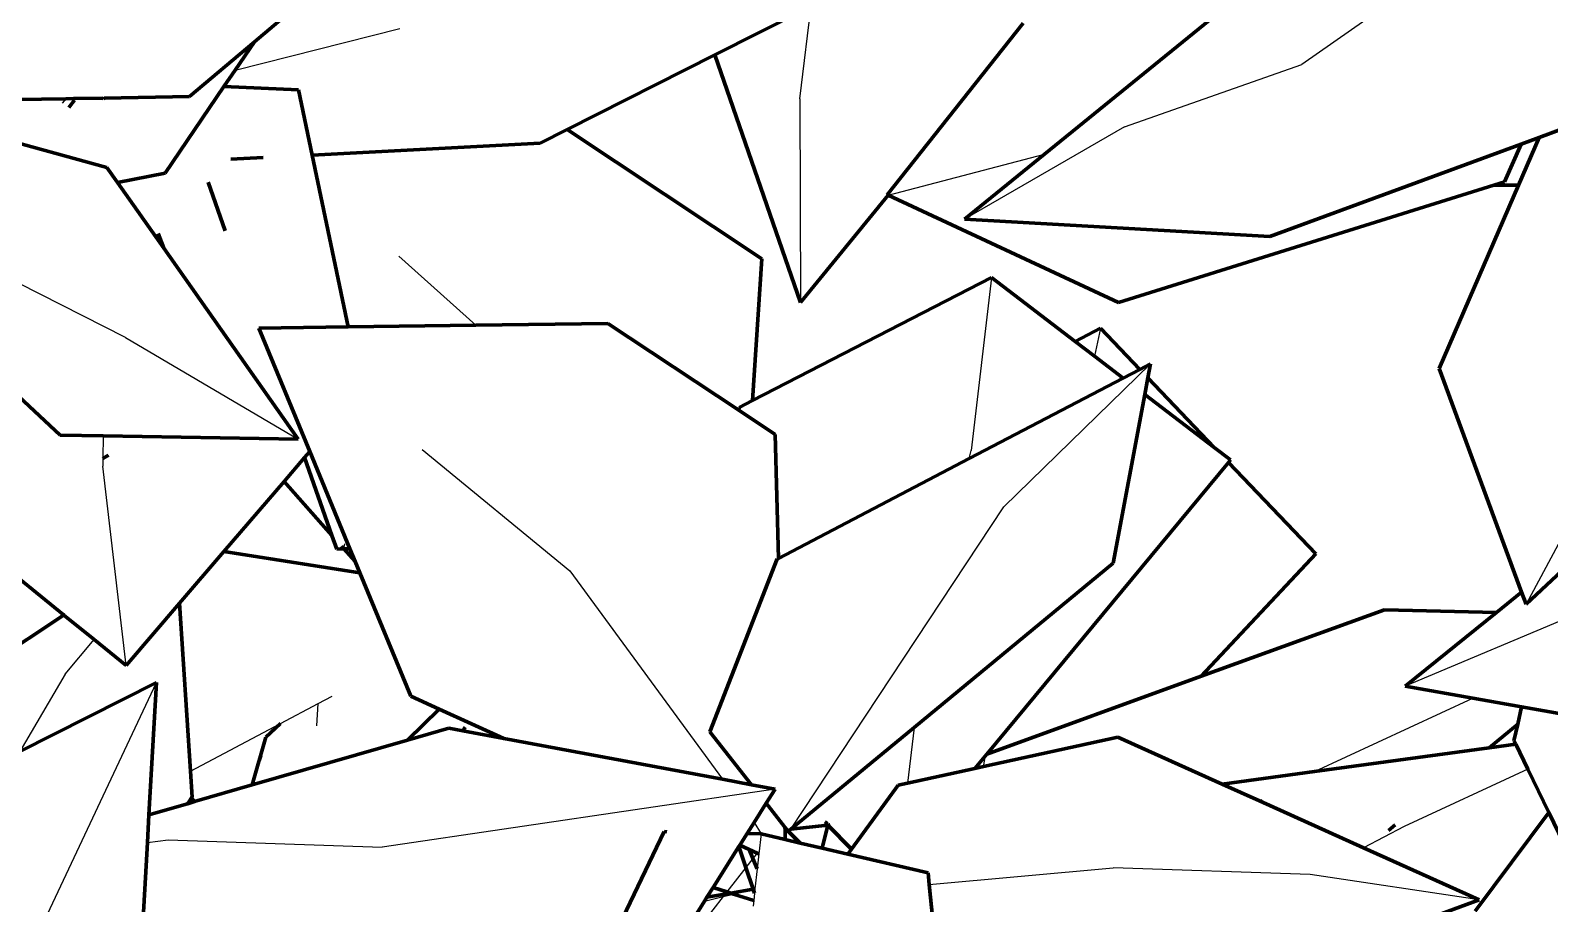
# Model space of a CAD drawing. Header units: millimetres. Extents: x 4307 to 31003, y 2809 to 20009.
# Drawn here: x 7540.7 to 7598.8, y 8101.1 to 8134.5 of the extents above; entities that cross this region are included whole.
import ezdxf

# ---------------------------------------------------------------- set-up
doc = ezdxf.new("R2010")
doc.units = ezdxf.units.MM
doc.layers.add('ProfileEdges', color=7, linetype='Continuous')

msp = doc.modelspace()

# ---------------------------------------------------------------- linework, layer by layer
for p, q in [((7570.132, 8131.91), (7571.135, 8140.199)), ((7598.662, 8139.75), (7589.319, 8133.229)), ((7548.536, 8133.011), (7554.831, 8134.606)), ((7582.534, 8130.843), (7589.319, 8133.229)), ((7542.065, 8131.915), (7541.929, 8131.742)), ((7570.132, 8131.91), (7570.155, 8124.129)), ((7582.534, 8130.843), (7576.422, 8127.313)), ((7544.341, 8122.789), (7530.628, 8129.741)), ((7573.503, 8128.229), (7579.475, 8129.795)), ((7554.796, 8125.901), (7557.738, 8123.253)), ((7577.452, 8125.082), (7576.676, 8118.464)), ((7544.341, 8122.789), (7550.947, 8118.897)), ((7581.619, 8123.142), (7581.392, 8122.074)), ((7577.932, 8116.31), (7583.531, 8121.775)), ((7543.494, 8119.019), (7543.483, 8118.157)), ((7543.483, 8118.157), (7543.48, 8117.869)), ((7555.69, 8118.496), (7561.338, 8113.865)), ((7576.598, 8118.154), (7576.676, 8118.464)), ((7544.365, 8110.238), (7543.48, 8117.869)), ((7600.68, 8117.79), (7597.893, 8112.583)), ((7611.314, 8117.016), (7593.265, 8109.457)), ((7569.779, 8103.983), (7577.932, 8116.31)), ((7552.691, 8114.705), (7552.726, 8114.888)), ((7561.338, 8113.865), (7567.169, 8105.889)), ((7542.04, 8109.912), (7543.141, 8111.235)), ((7542.04, 8109.912), (7540.306, 8106.952)), ((7537.809, 8093.196), (7545.527, 8109.587)), ((7550.268, 8108.023), (7551.711, 8108.786)), ((7551.662, 8107.933), (7551.711, 8108.786)), ((7551.711, 8108.786), (7552.246, 8109.069)), ((7589.81, 8106.188), (7595.851, 8108.994)), ((7546.827, 8106.205), (7550.268, 8108.023)), ((7574.497, 8107.872), (7574.249, 8105.743)), ((7549.189, 8105.672), (7549.571, 8106.783)), ((7577.148, 8106.376), (7577.204, 8106.649)), ((7597.962, 8106.276), (7593.232, 8104.079)), ((7569.181, 8105.512), (7554.152, 8103.289)), ((7587.697, 8105.062), (7587.8, 8105.122)), ((7568.377, 8104.236), (7568.652, 8103.8)), ((7593.232, 8104.079), (7591.683, 8103.27)), ((7545.182, 8103.47), (7545.976, 8103.579)), ((7545.976, 8103.579), (7554.152, 8103.289)), ((7568.652, 8103.8), (7568.565, 8103.036)), ((7568.333, 8102.863), (7568.064, 8102.519)), ((7568.493, 8103.068), (7568.333, 8102.863)), ((7568.565, 8103.036), (7568.5, 8102.471)), ((7568.064, 8102.519), (7567.332, 8101.583)), ((7568.5, 8102.471), (7568.412, 8101.699)), ((7575.075, 8101.862), (7582.101, 8102.506)), ((7589.641, 8102.249), (7582.101, 8102.506)), ((7596.101, 8101.283), (7589.641, 8102.249)), ((7567.594, 8101.501), (7568.345, 8101.683)), ((7568.412, 8101.699), (7568.394, 8101.539)), ((7567.191, 8101.403), (7566.399, 8100.39)), ((7566.484, 8101.231), (7567.191, 8101.403)), ((7567.191, 8101.403), (7567.594, 8101.501)), ((7567.265, 8101.498), (7567.191, 8101.403)), ((7567.332, 8101.583), (7567.265, 8101.498)), ((7568.362, 8101.26), (7568.337, 8101.038)), ((7568.394, 8101.539), (7568.362, 8101.26))]:
    msp.add_line(p, q)
at = {"layer": 'ProfileEdges', "lineweight": 211}
for p, q in [((7589.112, 8137.63), (7579.475, 8129.795)), ((7549.275, 8134.097), (7551.94, 8136.354)), ((7566.878, 8133.593), (7570.24, 8135.293)), ((7578.66, 8134.808), (7573.465, 8128.247)), ((7546.792, 8131.995), (7549.275, 8134.097)), ((7548.536, 8133.011), (7549.275, 8134.097)), ((7561.232, 8130.738), (7566.878, 8133.593)), ((7566.878, 8133.593), (7570.155, 8124.129)), ((7548.107, 8132.381), (7548.536, 8133.011)), ((7528.838, 8131.691), (7542.065, 8131.915)), ((7542.065, 8131.915), (7542.352, 8131.92)), ((7542.352, 8131.92), (7543.466, 8131.939)), ((7542.352, 8131.92), (7542.401, 8131.86)), ((7543.466, 8131.939), (7543.456, 8131.909)), ((7543.466, 8131.939), (7543.499, 8131.91)), ((7543.499, 8131.91), (7543.534, 8131.94)), ((7543.534, 8131.94), (7546.792, 8131.995)), ((7545.857, 8129.073), (7548.107, 8132.381)), ((7550.957, 8132.253), (7548.107, 8132.381)), ((7551.481, 8129.763), (7550.957, 8132.253)), ((7543.637, 8129.29), (7535.955, 8131.399)), ((7542.401, 8131.86), (7542.175, 8131.575)), ((7560.198, 8130.215), (7561.232, 8130.738)), ((7568.676, 8125.797), (7561.232, 8130.738)), ((7598.389, 8130.433), (7599.385, 8130.799)), ((7551.481, 8129.763), (7560.198, 8130.215)), ((7588.099, 8126.646), (7597.71, 8130.183)), ((7597.064, 8128.741), (7597.71, 8130.183)), ((7598.389, 8130.433), (7597.598, 8128.605)), ((7597.71, 8130.183), (7598.389, 8130.433)), ((7548.369, 8129.602), (7549.613, 8129.666)), ((7552.863, 8123.191), (7551.481, 8129.763)), ((7579.475, 8129.795), (7576.422, 8127.313)), ((7544.045, 8128.711), (7543.637, 8129.29)), ((7544.045, 8128.711), (7545.857, 8129.073)), ((7545.813, 8126.196), (7544.045, 8128.711)), ((7547.509, 8128.721), (7548.158, 8126.868)), ((7582.313, 8124.117), (7596.663, 8128.616)), ((7597.598, 8128.605), (7594.566, 8121.602)), ((7596.663, 8128.616), (7597.064, 8128.741)), ((7596.663, 8128.616), (7597.598, 8128.605)), ((7570.155, 8124.129), (7573.503, 8128.229)), ((7573.465, 8128.247), (7573.503, 8128.229)), ((7573.503, 8128.229), (7582.313, 8124.117)), ((7576.422, 8127.313), (7588.099, 8126.646)), ((7545.813, 8126.196), (7545.598, 8126.763)), ((7550.947, 8118.897), (7545.813, 8126.196)), ((7568.323, 8120.377), (7568.676, 8125.797)), ((7577.452, 8125.082), (7568.323, 8120.377)), ((7580.656, 8122.636), (7577.452, 8125.082)), ((7536.343, 8124.208), (7541.842, 8119.046)), ((7552.863, 8123.191), (7549.441, 8123.148)), ((7557.738, 8123.253), (7552.863, 8123.191)), ((7562.788, 8123.317), (7557.738, 8123.253)), ((7567.795, 8120.002), (7562.788, 8123.317)), ((7549.441, 8123.148), (7551.389, 8118.424)), ((7581.619, 8123.142), (7580.656, 8122.636)), ((7581.392, 8122.074), (7580.656, 8122.636)), ((7583.125, 8121.563), (7581.619, 8123.142)), ((7582.494, 8121.233), (7581.392, 8122.074)), ((7583.125, 8121.563), (7582.494, 8121.233)), ((7583.531, 8121.775), (7583.125, 8121.563)), ((7583.432, 8121.241), (7583.531, 8121.775)), ((7594.566, 8121.602), (7597.721, 8113.049)), ((7582.494, 8121.233), (7576.598, 8118.154)), ((7583.314, 8120.608), (7583.432, 8121.241)), ((7585.966, 8118.584), (7583.432, 8121.241)), ((7568.323, 8120.377), (7567.803, 8120.109)), ((7582.112, 8114.149), (7583.314, 8120.608)), ((7585.966, 8118.584), (7583.314, 8120.608)), ((7567.803, 8120.109), (7567.795, 8120.002)), ((7569.189, 8119.079), (7567.795, 8120.002)), ((7541.842, 8119.046), (7543.494, 8119.019)), ((7543.494, 8119.019), (7550.947, 8118.897)), ((7569.306, 8114.331), (7569.189, 8119.079)), ((7586.597, 8118.102), (7585.966, 8118.584)), ((7543.7, 8118.291), (7543.483, 8118.157)), ((7550.407, 8117.28), (7551.194, 8118.197)), ((7551.194, 8118.197), (7551.389, 8118.424)), ((7551.194, 8118.197), (7552.238, 8115.215)), ((7551.389, 8118.424), (7552.921, 8114.708)), ((7576.598, 8118.154), (7569.306, 8114.331)), ((7577.277, 8106.853), (7586.517, 8118.006)), ((7586.517, 8118.006), (7586.597, 8118.102)), ((7589.852, 8114.507), (7586.517, 8118.006)), ((7548.104, 8114.596), (7550.407, 8117.28)), ((7552.238, 8115.215), (7550.407, 8117.28)), ((7597.893, 8112.583), (7602.147, 8116.564)), ((7552.238, 8115.215), (7552.421, 8114.691)), ((7538.742, 8114.816), (7541.967, 8112.19)), ((7546.415, 8112.627), (7548.104, 8114.596)), ((7553.302, 8113.785), (7548.104, 8114.596)), ((7552.421, 8114.691), (7552.691, 8114.705)), ((7552.691, 8114.705), (7552.6, 8114.807)), ((7552.691, 8114.705), (7552.921, 8114.708)), ((7553.125, 8114.215), (7552.691, 8114.705)), ((7552.921, 8114.708), (7553.125, 8114.215)), ((7585.474, 8109.831), (7589.852, 8114.507)), ((7553.125, 8114.215), (7553.302, 8113.785)), ((7569.257, 8114.32), (7566.689, 8107.701)), ((7569.306, 8114.331), (7569.257, 8114.32)), ((7574.497, 8107.872), (7582.112, 8114.149)), ((7553.302, 8113.785), (7555.249, 8109.064)), ((7597.721, 8113.049), (7596.757, 8112.272)), ((7597.721, 8113.049), (7597.893, 8112.583)), ((7541.965, 8112.153), (7537.054, 8108.916)), ((7541.967, 8112.19), (7541.965, 8112.153)), ((7541.991, 8112.171), (7541.965, 8112.153)), ((7541.967, 8112.19), (7541.991, 8112.171)), ((7541.991, 8112.171), (7543.141, 8111.235)), ((7544.365, 8110.238), (7546.415, 8112.627)), ((7546.827, 8106.205), (7546.415, 8112.627)), ((7592.475, 8112.374), (7585.474, 8109.831)), ((7596.757, 8112.272), (7592.475, 8112.374)), ((7596.757, 8112.272), (7593.265, 8109.457)), ((7543.141, 8111.235), (7544.365, 8110.238)), ((7585.474, 8109.831), (7577.277, 8106.853)), ((7545.527, 8109.587), (7540.306, 8106.952)), ((7545.242, 8104.531), (7545.527, 8109.587)), ((7593.265, 8109.457), (7595.851, 8108.994)), ((7555.249, 8109.064), (7556.335, 8108.572)), ((7595.851, 8108.994), (7597.723, 8108.658)), ((7597.723, 8108.658), (7597.573, 8107.995)), ((7597.723, 8108.658), (7603.326, 8107.655)), ((7555.129, 8107.389), (7556.335, 8108.572)), ((7556.335, 8108.572), (7558.81, 8107.452)), ((7549.708, 8107.503), (7549.189, 8105.672)), ((7550.268, 8108.023), (7549.708, 8107.503)), ((7556.707, 8107.845), (7555.129, 8107.389)), ((7557.248, 8107.744), (7556.707, 8107.845)), ((7557.248, 8107.744), (7557.33, 8107.885)), ((7558.81, 8107.452), (7557.248, 8107.744)), ((7566.689, 8107.701), (7568.282, 8105.68)), ((7569.779, 8103.983), (7574.497, 8107.872)), ((7582.284, 8107.496), (7577.148, 8106.376)), ((7586.269, 8105.704), (7582.284, 8107.496)), ((7596.482, 8107.098), (7597.573, 8107.995)), ((7597.573, 8107.995), (7597.431, 8107.366)), ((7555.129, 8107.389), (7549.189, 8105.672)), ((7567.169, 8105.889), (7558.81, 8107.452)), ((7596.482, 8107.098), (7589.81, 8106.188)), ((7597.495, 8107.236), (7596.482, 8107.098)), ((7597.431, 8107.366), (7597.495, 8107.236)), ((7597.495, 8107.236), (7597.962, 8106.276)), ((7576.822, 8106.305), (7577.277, 8106.853)), ((7577.148, 8106.376), (7576.822, 8106.305)), ((7546.891, 8105.206), (7546.827, 8106.205)), ((7568.282, 8105.68), (7567.169, 8105.889)), ((7574.249, 8105.743), (7573.887, 8105.664)), ((7576.822, 8106.305), (7574.249, 8105.743)), ((7589.81, 8106.188), (7586.269, 8105.704)), ((7597.962, 8106.276), (7598.766, 8104.622)), ((7546.776, 8105.044), (7546.871, 8105.177)), ((7546.871, 8105.177), (7546.891, 8105.206)), ((7546.982, 8105.034), (7546.871, 8105.177)), ((7546.982, 8105.034), (7549.189, 8105.672)), ((7569.181, 8105.512), (7568.282, 8105.68)), ((7568.841, 8104.972), (7569.181, 8105.512)), ((7573.887, 8105.664), (7572.1, 8103.216)), ((7587.697, 8105.062), (7586.269, 8105.704)), ((7546.714, 8104.956), (7545.242, 8104.531)), ((7546.714, 8104.956), (7546.776, 8105.044)), ((7546.982, 8105.034), (7546.714, 8104.956)), ((7546.982, 8105.034), (7546.776, 8105.044)), ((7568.377, 8104.236), (7568.841, 8104.972)), ((7568.841, 8104.972), (7569.559, 8104.061)), ((7591.683, 8103.27), (7587.697, 8105.062)), ((7595.943, 8100.845), (7598.766, 8104.622)), ((7598.766, 8104.622), (7599.533, 8103.043)), ((7545.182, 8103.47), (7545.242, 8104.531)), ((7568.11, 8103.813), (7568.377, 8104.236)), ((7569.562, 8103.959), (7569.559, 8104.061)), ((7569.559, 8104.061), (7569.634, 8103.967)), ((7571.196, 8104.139), (7569.779, 8103.983)), ((7570.979, 8103.256), (7571.196, 8104.139)), ((7571.19, 8104.202), (7571.076, 8104.261)), ((7571.196, 8104.139), (7571.19, 8104.202)), ((7571.29, 8104.149), (7571.196, 8104.139)), ((7572.1, 8103.216), (7571.196, 8104.139)), ((7592.63, 8103.933), (7592.888, 8104.145)), ((7544.945, 8099.261), (7545.182, 8103.47)), ((7564.935, 8103.887), (7561.911, 8097.591)), ((7565.047, 8103.884), (7564.935, 8103.887)), ((7567.83, 8103.369), (7568.11, 8103.813)), ((7568.652, 8103.8), (7568.11, 8103.813)), ((7568.652, 8103.8), (7569.571, 8103.585)), ((7569.634, 8103.967), (7569.562, 8103.959)), ((7569.571, 8103.585), (7569.562, 8103.959)), ((7570.14, 8103.452), (7569.571, 8103.585)), ((7569.634, 8103.967), (7569.683, 8103.904)), ((7569.683, 8103.904), (7569.779, 8103.983)), ((7569.683, 8103.904), (7570.14, 8103.452)), ((7570.979, 8103.256), (7570.14, 8103.452)), ((7566.808, 8101.746), (7567.796, 8103.314)), ((7567.796, 8103.314), (7567.83, 8103.369)), ((7568.064, 8102.519), (7567.796, 8103.314)), ((7567.83, 8103.369), (7568.187, 8103.207)), ((7568.333, 8102.863), (7568.187, 8103.207)), ((7568.187, 8103.207), (7568.493, 8103.068)), ((7568.5, 8102.471), (7568.333, 8102.863)), ((7568.493, 8103.068), (7568.565, 8103.036)), ((7571.961, 8103.026), (7570.979, 8103.256)), ((7572.1, 8103.216), (7571.961, 8103.026)), ((7575.031, 8102.307), (7571.961, 8103.026)), ((7596.101, 8101.283), (7591.683, 8103.27)), ((7568.345, 8101.683), (7568.064, 8102.519)), ((7575.075, 8101.862), (7575.031, 8102.307)), ((7566.575, 8101.377), (7566.808, 8101.746)), ((7567.332, 8101.583), (7566.808, 8101.746)), ((7568.345, 8101.683), (7567.482, 8101.536)), ((7568.345, 8101.683), (7568.412, 8101.699)), ((7568.394, 8101.539), (7568.345, 8101.683)), ((7575.211, 8100.5), (7575.075, 8101.862)), ((7565.991, 8100.449), (7566.484, 8101.231)), ((7566.484, 8101.231), (7566.575, 8101.377)), ((7567.265, 8101.498), (7566.575, 8101.377)), ((7567.482, 8101.536), (7567.265, 8101.498)), ((7567.482, 8101.536), (7567.332, 8101.583)), ((7567.594, 8101.501), (7567.482, 8101.536)), ((7568.362, 8101.26), (7567.594, 8101.501)), ((7592.465, 8099.938), (7596.101, 8101.283))]:
    msp.add_line(p, q, dxfattribs=at)

doc.saveas('drawing.dxf')
